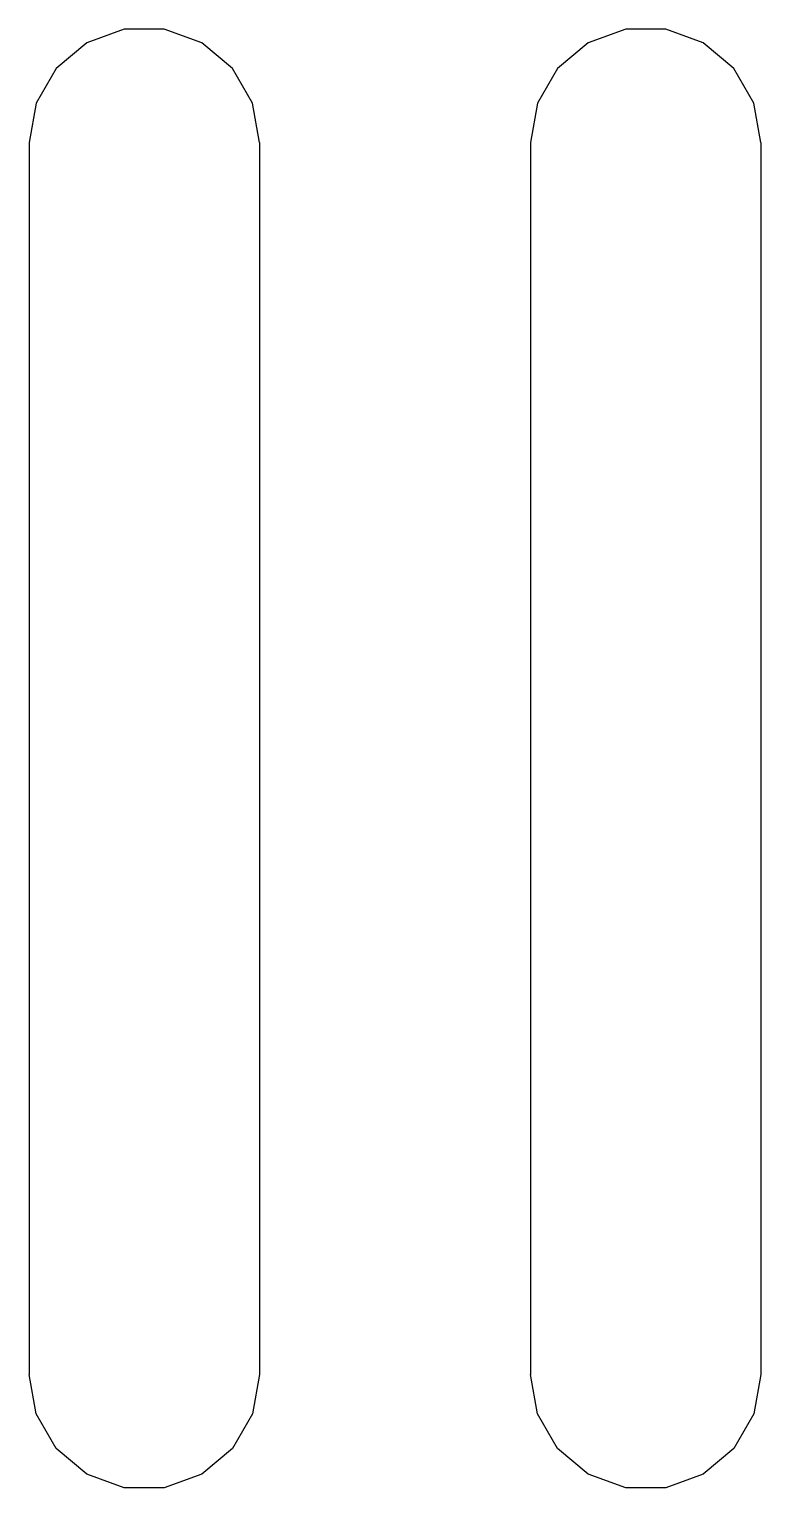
# Model space of a CAD drawing. Extents: x -44 to 44, y 589 to 766.
import ezdxf

# ---------------------------------------------------------------- set-up
doc = ezdxf.new("R2010")
doc.units = 0
doc.layers.get('0').update_dxf_attribs({"linetype": 'CONTINUOUS'})

msp = doc.modelspace()

# ---------------------------------------------------------------- linework, layer by layer
for p, q in [((-32.9311, 766.2873), (-37.5, 764.6244)), ((-28.0689, 766.2873), (-32.9311, 766.2873)), ((-23.5, 764.6244), (-28.0689, 766.2873)), ((28.0689, 766.2873), (23.5, 764.6244)), ((32.9311, 766.2873), (28.0689, 766.2873)), ((37.5, 764.6244), (32.9311, 766.2873)), ((-37.5, 764.6244), (-41.2246, 761.499)), ((-19.7754, 761.499), (-23.5, 764.6244)), ((23.5, 764.6244), (19.7754, 761.499)), ((41.2246, 761.499), (37.5, 764.6244)), ((-41.2246, 761.499), (-43.6557, 757.2883)), ((-17.3443, 757.2883), (-19.7754, 761.499)), ((19.7754, 761.499), (17.3443, 757.2883)), ((43.6557, 757.2883), (41.2246, 761.499)), ((-43.6557, 757.2883), (-44.5, 752.5)), ((-16.5, 752.5), (-17.3443, 757.2883)), ((17.3443, 757.2883), (16.5, 752.5)), ((44.5, 752.5), (43.6557, 757.2883)), ((-44.5, 752.5), (-44.5, 602.5)), ((-16.5, 752.5), (-16.5, 602.5)), ((16.5, 752.5), (16.5, 602.5)), ((44.5, 752.5), (44.5, 602.5)), ((-43.6557, 597.7117), (-44.5, 602.5)), ((-16.5, 602.5), (-17.3443, 597.7117)), ((17.3443, 597.7117), (16.5, 602.5)), ((44.5, 602.5), (43.6557, 597.7117)), ((-41.2246, 593.501), (-43.6557, 597.7117)), ((-17.3443, 597.7117), (-19.7754, 593.501)), ((19.7754, 593.501), (17.3443, 597.7117)), ((43.6557, 597.7117), (41.2246, 593.501)), ((-37.5, 590.3756), (-41.2246, 593.501)), ((-19.7754, 593.501), (-23.5, 590.3756)), ((23.5, 590.3756), (19.7754, 593.501)), ((41.2246, 593.501), (37.5, 590.3756)), ((-32.9311, 588.7127), (-37.5, 590.3756)), ((-23.5, 590.3756), (-28.0689, 588.7127)), ((28.0689, 588.7127), (23.5, 590.3756)), ((37.5, 590.3756), (32.9311, 588.7127)), ((-28.0689, 588.7127), (-32.9311, 588.7127)), ((32.9311, 588.7127), (28.0689, 588.7127))]:
    msp.add_line(p, q)

doc.saveas('drawing.dxf')
